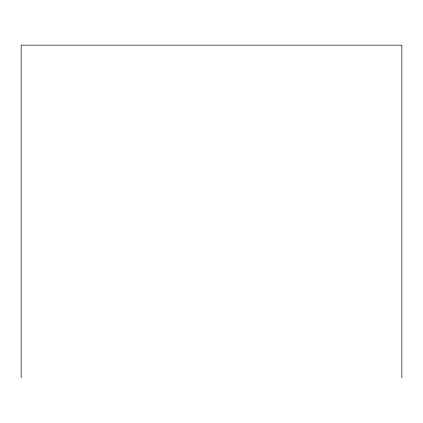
<?xml version="1.0" encoding="UTF-8"?>
<svg xmlns="http://www.w3.org/2000/svg" width="423" height="423" viewBox="0 0 423 423"><rect width="100%" height="100%" fill="white"/><g stroke="black" fill="none" stroke-linecap="round" stroke-linejoin="round"><path stroke-width="0.63" d="M401.85 377.845L401.85 45.155L21.15 45.155L21.15 377.845"/></g></svg>
